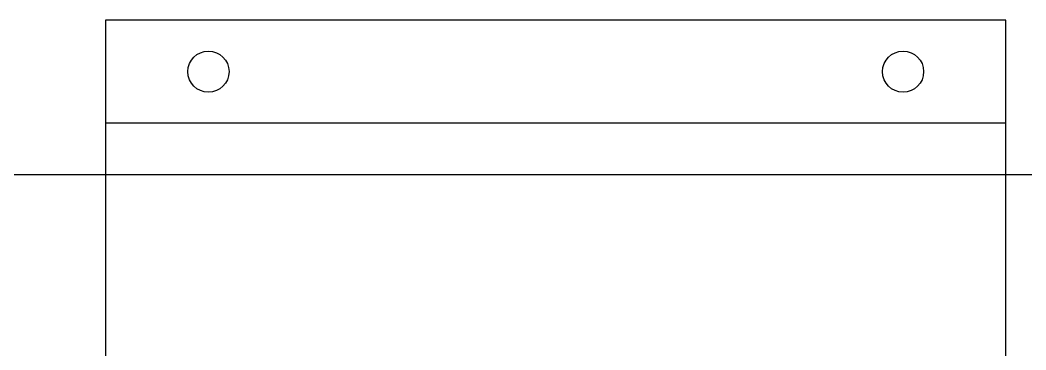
# Model space of a CAD drawing. Header units: millimetres. Extents: x 173893 to 258446, y -176540 to -123824.
# Drawn here: x 188175 to 188370.5, y -151404 to -151340 of the extents above; entities that cross this region are included whole.
import ezdxf

# ---------------------------------------------------------------- set-up
doc = ezdxf.new("R2010")
doc.units = ezdxf.units.MM
doc.header["$LTSCALE"] = 3
doc.layers.add('@.VISIBLE', color=7, linetype='Continuous')

msp = doc.modelspace()

# ---------------------------------------------------------------- linework, layer by layer
at = {"layer": '@.VISIBLE'}
for p, q in [((188366.63, -151359.98), (188191.63, -151359.98)), ((187629.83, -151369.95), (188492.83, -151369.95))]:
    msp.add_line(p, q, dxfattribs=at)
msp.add_lwpolyline([(188366.63, -151339.98), (188191.63, -151339.98), (188191.63, -152036.48), (188366.63, -152036.48)], close=True, dxfattribs=at)
at = {"layer": '@.VISIBLE', "color": 2}
for centre in [(188211.63, -151349.98), (188346.63, -151349.98)]:
    msp.add_circle(centre, 4, dxfattribs=at)

doc.saveas('drawing.dxf')
